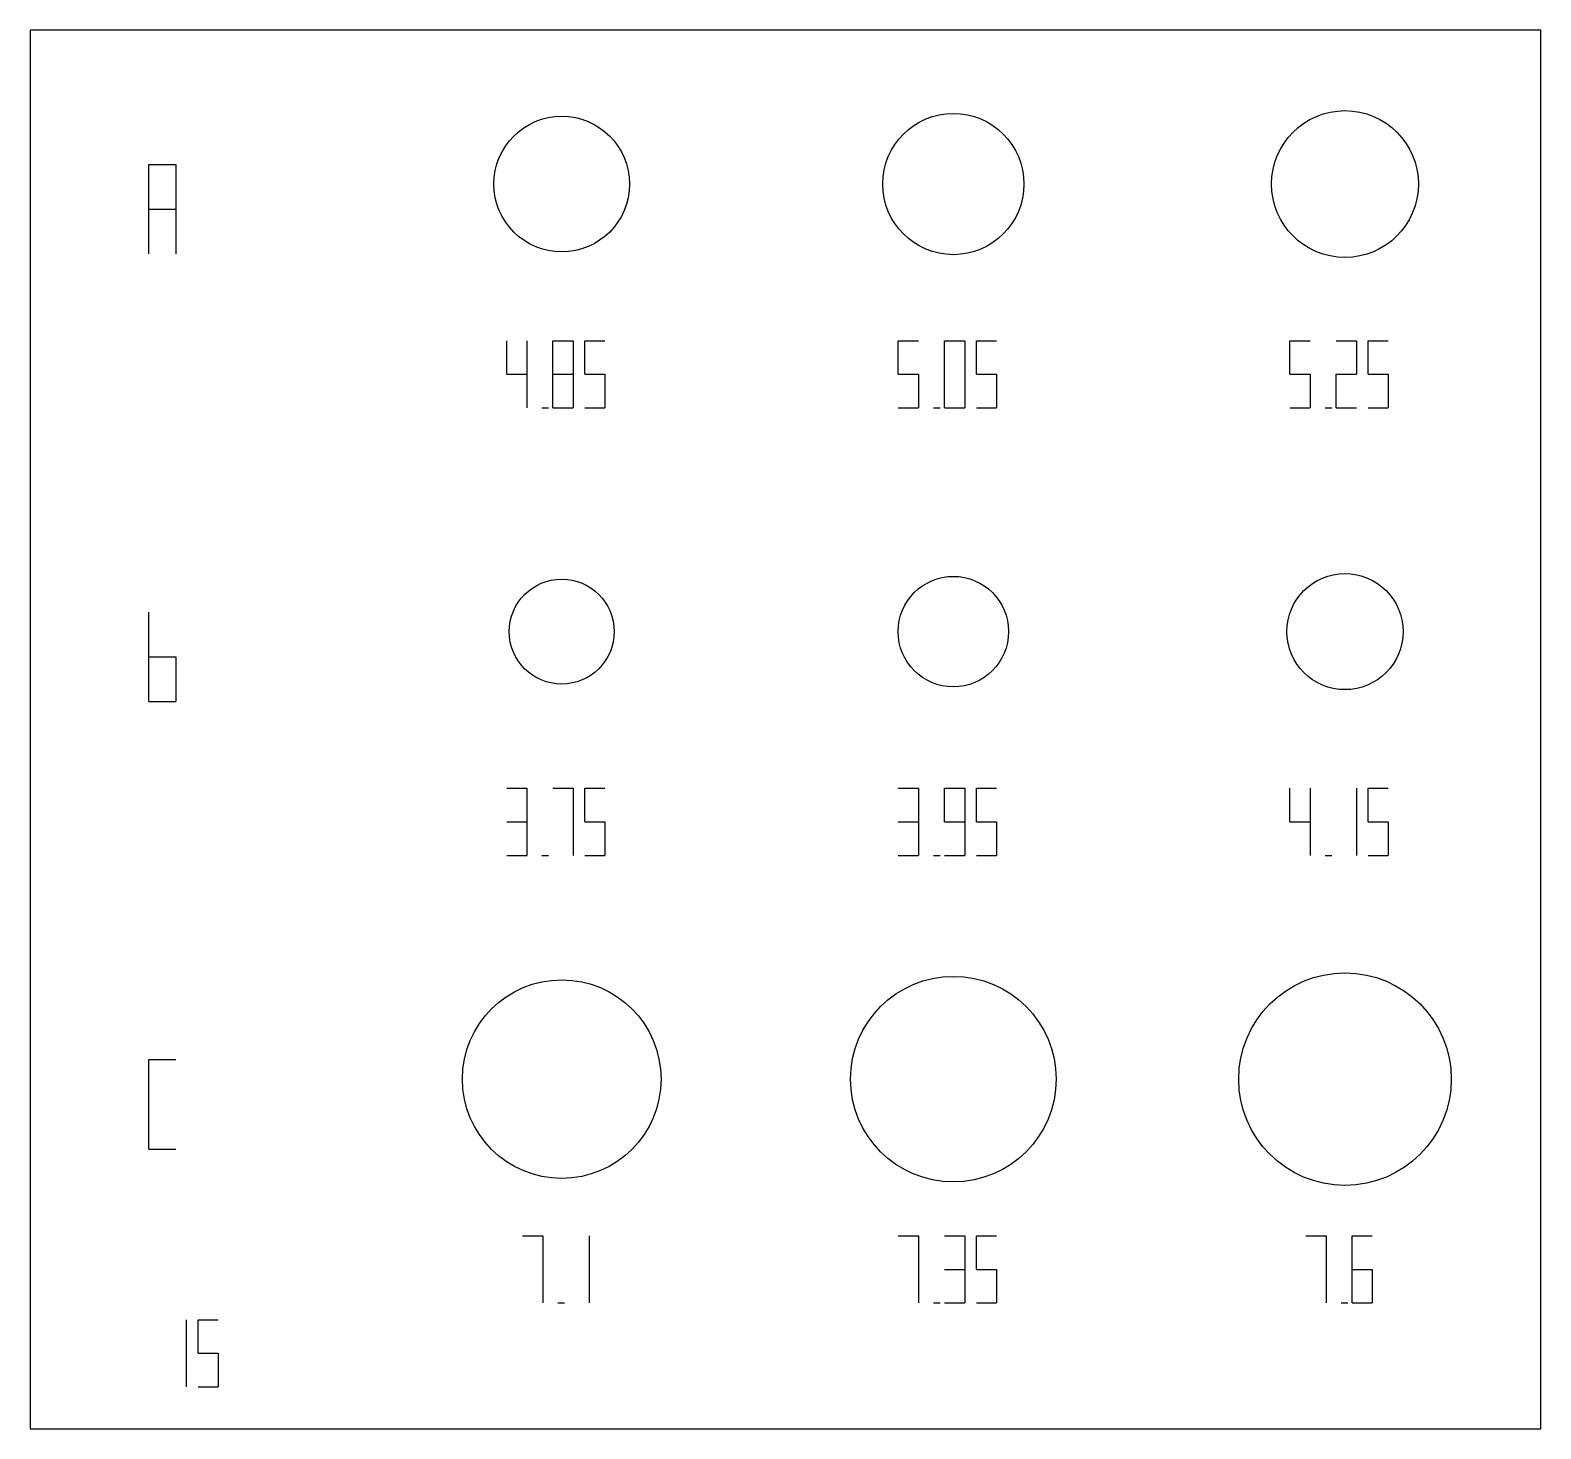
# Model space of a CAD drawing. Extents: x 0 to 54, y 0 to 50.
import ezdxf

# ---------------------------------------------------------------- set-up
doc = ezdxf.new("R2010")
doc.units = 0
doc.layers.add('CUT', color=1, linetype='CONTINUOUS')
doc.layers.add('SCORE', color=5, linetype='CONTINUOUS')

msp = doc.modelspace()

# ---------------------------------------------------------------- linework, layer by layer
at = {"layer": 'CUT'}
for p, q in [((54, 50), (0, 50)), ((0, 50), (0, 0)), ((54, 0), (54, 50)), ((0, 0), (54, 0))]:
    msp.add_line(p, q, dxfattribs=at)
for centre, radius in [((33, 44.5), 2.525), ((47, 44.5), 2.625), ((19, 44.5), 2.425), ((19, 28.5), 1.875), ((33, 28.5), 1.975), ((47, 28.5), 2.075), ((47, 12.5), 3.8), ((19, 12.5), 3.55), ((33, 12.5), 3.675)]:
    msp.add_circle(centre, radius, dxfattribs=at)
at = {"layer": 'SCORE'}
for p, q in [((4.24, 45.2), (5.2, 45.2)), ((4.24, 43.6), (4.24, 45.2)), ((5.2, 45.2), (5.2, 43.6)), ((4.24, 42), (4.24, 43.6)), ((4.24, 43.6), (5.2, 43.6)), ((5.2, 43.6), (5.2, 42)), ((17.0335, 37.7), (17.0335, 38.9)), ((17.7535, 38.9), (17.7535, 37.7)), ((18.6865, 38.9), (19.4065, 38.9)), ((18.6865, 37.7), (18.6865, 38.9)), ((19.4065, 38.9), (19.4065, 37.7)), ((19.8265, 38.9), (20.5465, 38.9)), ((19.8265, 37.7), (19.8265, 38.9)), ((31.0335, 38.9), (31.7535, 38.9)), ((31.0335, 37.7), (31.0335, 38.9)), ((32.6865, 38.9), (33.4065, 38.9)), ((32.6865, 37.7), (32.6865, 38.9)), ((33.4065, 38.9), (33.4065, 37.7)), ((33.8265, 38.9), (34.5465, 38.9)), ((33.8265, 37.7), (33.8265, 38.9)), ((45.0335, 38.9), (45.7535, 38.9)), ((45.0335, 37.7), (45.0335, 38.9)), ((46.6865, 38.9), (47.4065, 38.9)), ((47.4065, 38.9), (47.4065, 37.7)), ((47.8265, 38.9), (48.5465, 38.9)), ((47.8265, 37.7), (47.8265, 38.9)), ((17.0335, 37.7), (17.7535, 37.7)), ((17.7535, 37.7), (17.7535, 36.5)), ((18.6865, 36.5), (18.6865, 37.7)), ((18.6865, 37.7), (19.4065, 37.7)), ((19.4065, 37.7), (19.4065, 36.5)), ((19.8265, 37.7), (20.5465, 37.7)), ((20.5465, 37.7), (20.5465, 36.5)), ((31.0335, 37.7), (31.7535, 37.7)), ((31.7535, 37.7), (31.7535, 36.5)), ((32.6865, 36.5), (32.6865, 37.7)), ((33.4065, 37.7), (33.4065, 36.5)), ((33.8265, 37.7), (34.5465, 37.7)), ((34.5465, 37.7), (34.5465, 36.5)), ((45.0335, 37.7), (45.7535, 37.7)), ((45.7535, 37.7), (45.7535, 36.5)), ((46.6865, 37.7), (47.4065, 37.7)), ((46.6865, 36.5), (46.6865, 37.7)), ((47.8265, 37.7), (48.5465, 37.7)), ((48.5465, 37.7), (48.5465, 36.5)), ((18.2935, 36.5), (18.5335, 36.5)), ((18.6865, 36.5), (19.4065, 36.5)), ((19.8265, 36.5), (20.5465, 36.5)), ((31.0335, 36.5), (31.7535, 36.5)), ((32.2935, 36.5), (32.5335, 36.5)), ((32.6865, 36.5), (33.4065, 36.5)), ((33.8265, 36.5), (34.5465, 36.5)), ((45.0335, 36.5), (45.7535, 36.5)), ((46.2935, 36.5), (46.5335, 36.5)), ((46.6865, 36.5), (47.4065, 36.5)), ((47.8265, 36.5), (48.5465, 36.5)), ((4.24, 27.6), (4.24, 29.2)), ((4.24, 26), (4.24, 27.6)), ((4.24, 27.6), (5.2, 27.6)), ((5.2, 27.6), (5.2, 26)), ((4.24, 26), (5.2, 26)), ((17.0335, 22.9), (17.7535, 22.9)), ((17.7535, 22.9), (17.7535, 21.7)), ((18.6865, 22.9), (19.4065, 22.9)), ((19.4065, 22.9), (19.4065, 21.7)), ((19.8265, 22.9), (20.5465, 22.9)), ((19.8265, 21.7), (19.8265, 22.9)), ((31.0335, 22.9), (31.7535, 22.9)), ((31.7535, 22.9), (31.7535, 21.7)), ((32.6865, 22.9), (33.4065, 22.9)), ((32.6865, 21.7), (32.6865, 22.9)), ((33.4065, 22.9), (33.4065, 21.7)), ((33.8265, 22.9), (34.5465, 22.9)), ((33.8265, 21.7), (33.8265, 22.9)), ((45.0335, 21.7), (45.0335, 22.9)), ((45.7535, 22.9), (45.7535, 21.7)), ((47.4065, 22.9), (47.4065, 21.7)), ((47.8265, 22.9), (48.5465, 22.9)), ((47.8265, 21.7), (47.8265, 22.9)), ((17.0335, 21.7), (17.7535, 21.7)), ((17.7535, 21.7), (17.7535, 20.5)), ((19.4065, 21.7), (19.4065, 20.5)), ((19.8265, 21.7), (20.5465, 21.7)), ((20.5465, 21.7), (20.5465, 20.5)), ((31.0335, 21.7), (31.7535, 21.7)), ((31.7535, 21.7), (31.7535, 20.5)), ((32.6865, 21.7), (33.4065, 21.7)), ((33.4065, 21.7), (33.4065, 20.5)), ((33.8265, 21.7), (34.5465, 21.7)), ((34.5465, 21.7), (34.5465, 20.5)), ((45.0335, 21.7), (45.7535, 21.7)), ((45.7535, 21.7), (45.7535, 20.5)), ((47.4065, 21.7), (47.4065, 20.5)), ((47.8265, 21.7), (48.5465, 21.7)), ((48.5465, 21.7), (48.5465, 20.5)), ((17.0335, 20.5), (17.7535, 20.5)), ((18.2935, 20.5), (18.5335, 20.5)), ((19.8265, 20.5), (20.5465, 20.5)), ((31.0335, 20.5), (31.7535, 20.5)), ((32.2935, 20.5), (32.5335, 20.5)), ((32.6865, 20.5), (33.4065, 20.5)), ((33.8265, 20.5), (34.5465, 20.5)), ((46.2935, 20.5), (46.5335, 20.5)), ((47.8265, 20.5), (48.5465, 20.5)), ((4.24, 13.2), (5.2, 13.2)), ((4.24, 11.6), (4.24, 13.2)), ((4.24, 10), (4.24, 11.6)), ((4.24, 10), (5.2, 10)), ((17.6035, 6.9), (18.3235, 6.9)), ((18.3235, 6.9), (18.3235, 5.7)), ((19.9765, 6.9), (19.9765, 5.7)), ((31.0335, 6.9), (31.7535, 6.9)), ((31.7535, 6.9), (31.7535, 5.7)), ((32.6865, 6.9), (33.4065, 6.9)), ((33.4065, 6.9), (33.4065, 5.7)), ((33.8265, 6.9), (34.5465, 6.9)), ((33.8265, 5.7), (33.8265, 6.9)), ((45.6035, 6.9), (46.3235, 6.9)), ((46.3235, 6.9), (46.3235, 5.7)), ((47.2565, 6.9), (47.9765, 6.9)), ((47.2565, 5.7), (47.2565, 6.9)), ((18.3235, 5.7), (18.3235, 4.5)), ((19.9765, 5.7), (19.9765, 4.5)), ((31.7535, 5.7), (31.7535, 4.5)), ((32.6865, 5.7), (33.4065, 5.7)), ((33.4065, 5.7), (33.4065, 4.5)), ((33.8265, 5.7), (34.5465, 5.7)), ((34.5465, 5.7), (34.5465, 4.5)), ((46.3235, 5.7), (46.3235, 4.5)), ((47.2565, 5.7), (47.9765, 5.7)), ((47.2565, 4.5), (47.2565, 5.7)), ((47.9765, 5.7), (47.9765, 4.5)), ((18.8635, 4.5), (19.1035, 4.5)), ((32.2935, 4.5), (32.5335, 4.5)), ((32.6865, 4.5), (33.4065, 4.5)), ((33.8265, 4.5), (34.5465, 4.5)), ((46.8635, 4.5), (47.1035, 4.5)), ((47.2565, 4.5), (47.9765, 4.5)), ((5.58, 3.9), (5.58, 2.7)), ((6, 3.9), (6.72, 3.9)), ((6, 2.7), (6, 3.9)), ((5.58, 2.7), (5.58, 1.5)), ((6, 2.7), (6.72, 2.7)), ((6.72, 2.7), (6.72, 1.5)), ((6, 1.5), (6.72, 1.5))]:
    msp.add_line(p, q, dxfattribs=at)

doc.saveas('drawing.dxf')
